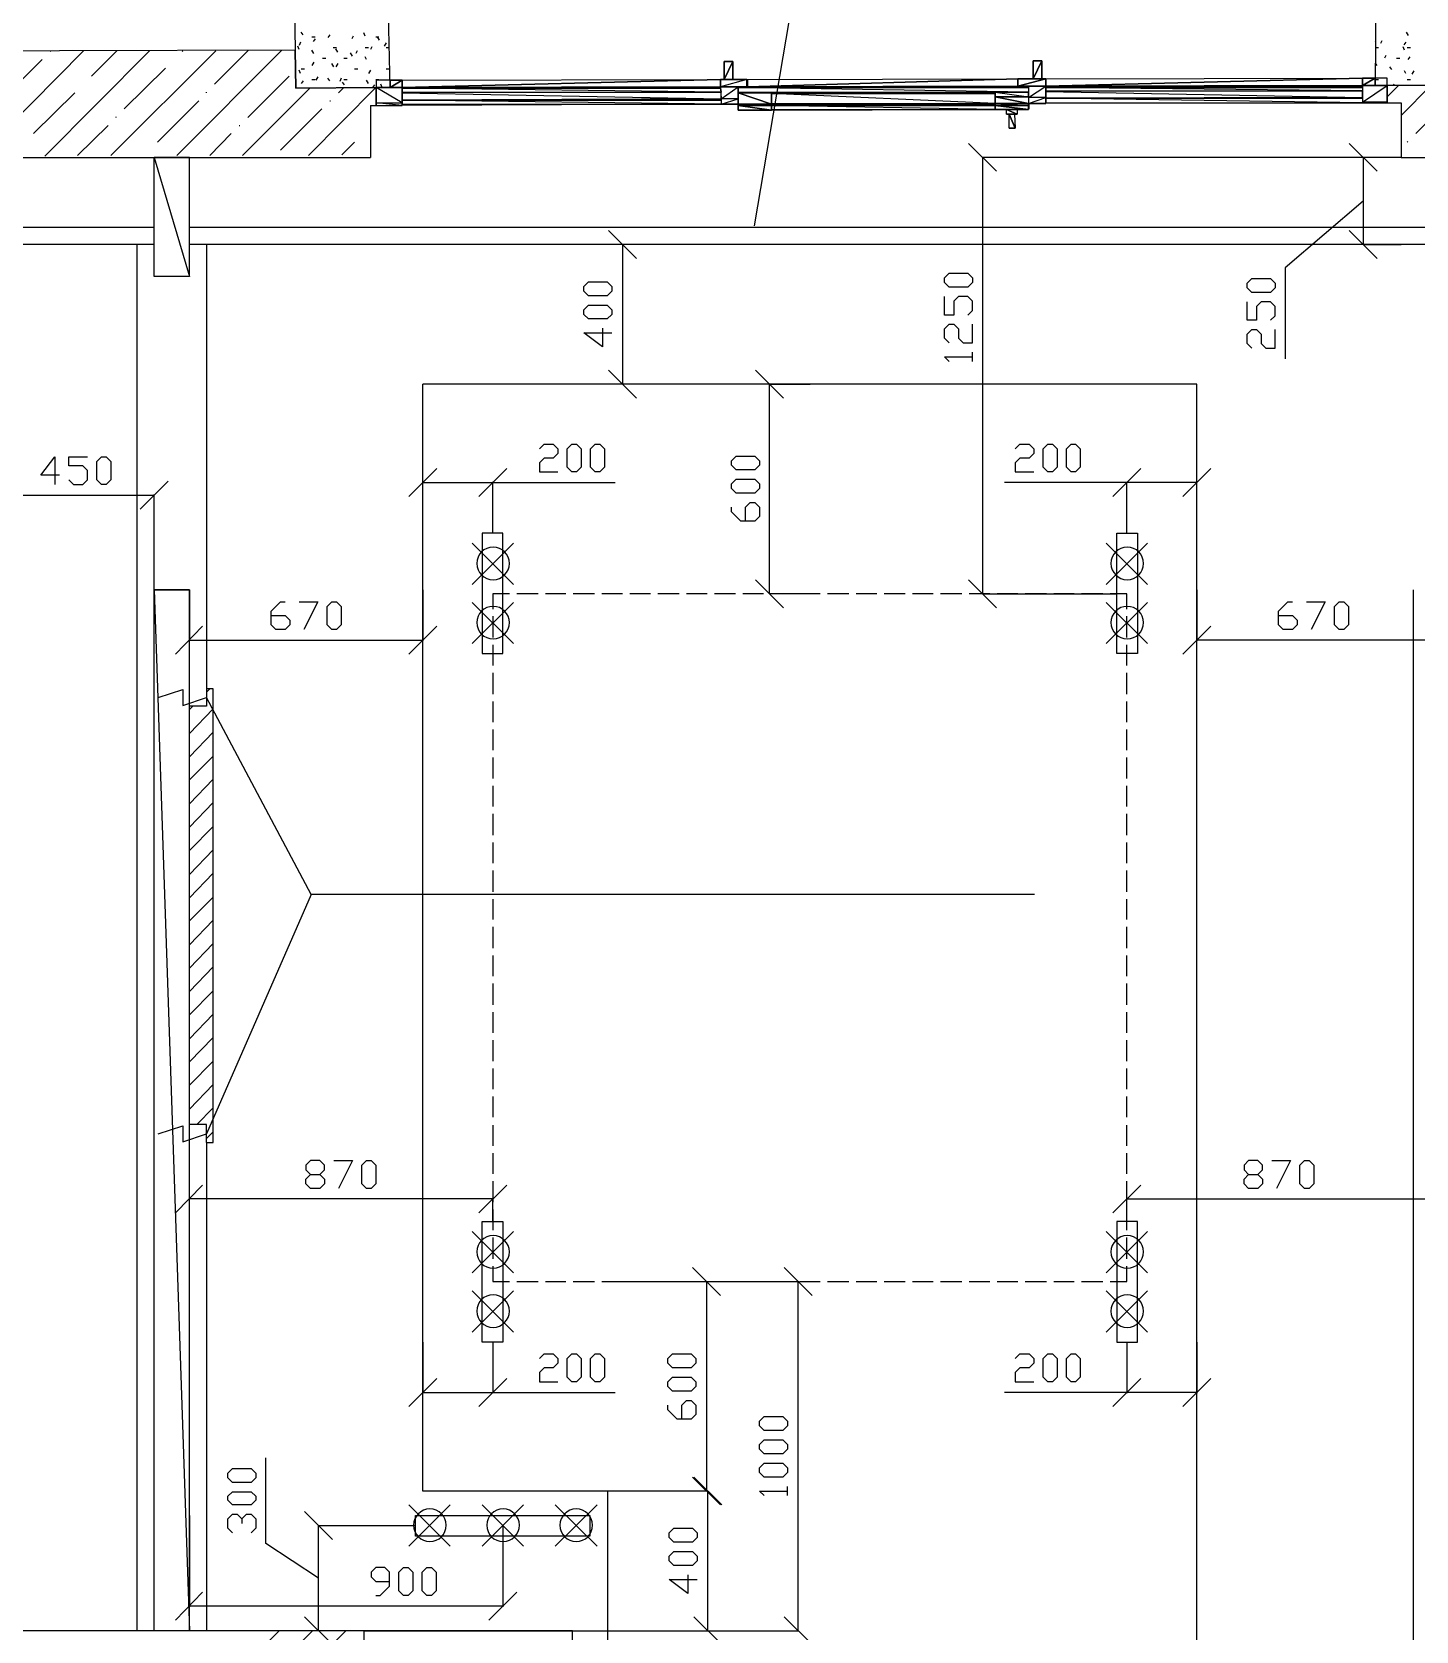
# Model space of a CAD drawing. Extents: x -3 to 1587, y 0 to 1122.
# Drawn here: x 536.2 to 869, y 522.3 to 907 of the extents above; entities that cross this region are included whole.
import ezdxf

# ---------------------------------------------------------------- set-up
doc = ezdxf.new("R2010")
doc.units = 0
doc.layers.add('Page_1', color=7, linetype='CONTINUOUS')

msp = doc.modelspace()

# ---------------------------------------------------------------- linework, layer by layer
at = {"layer": 'Page_1', "color": 7}
for points in [[(621.44, 935.9967), (615.52, 935.9967), (615.36, 941.9167), (598.88, 941.9167), (599.52, 902.5567), (599.68, 893.4367), (619.04, 893.5967), (622.4, 893.5967)], [(859.52, 935.6767), (859.2, 894.0767), (862.08, 894.0767), (883.52, 894.2367), (883.52, 903.1967), (883.2, 941.5967), (864.32, 941.5967), (864.32, 935.6767)], [(704.8, 895.5167), (704.8, 899.8367), (702.72, 899.8367), (702.72, 895.5167)], [(779.04, 899.9967), (776.96, 899.9967), (776.96, 895.6767), (779.04, 895.6767)], [(625.28, 895.3567), (619.04, 895.3567), (619.04, 893.5967), (625.28, 893.5967)], [(619.04, 889.2767), (625.28, 889.2767), (625.28, 893.5967), (619.04, 893.5967)], [(625.28, 890.5567), (701.92, 890.8767), (701.92, 892.4767), (625.28, 892.3167)], [(708.16, 895.5167), (701.76, 895.5167), (701.76, 893.7567), (708.32, 893.7567)], [(701.92, 889.5967), (706.08, 889.5967), (706.08, 893.7567), (701.76, 893.7567)], [(780, 895.6767), (773.28, 895.6767), (773.28, 893.9167), (780, 893.9167)], [(775.84, 889.7567), (780, 889.7567), (780, 893.9167), (775.84, 893.9167)], [(780, 891.0367), (856.16, 891.1967), (856.16, 892.7967), (780, 892.6367)], [(862.08, 895.8367), (856.16, 895.8367), (856.16, 894.0767), (862.08, 894.0767)], [(856.16, 889.9167), (862.08, 889.9167), (862.08, 894.0767), (856.16, 894.0767)], [(773.12, 887.1967), (770.56, 887.1967), (770.56, 888.3167), (773.12, 888.3167)], [(644.48, 786.3967), (644.48, 757.4367), (649.44, 757.4367), (649.44, 786.3967)], [(802.08, 786.3967), (802.08, 757.4367), (797.12, 757.4367), (797.12, 786.3967)], [(644.48, 591.8367), (644.48, 620.7967), (649.44, 620.7967), (649.44, 591.8367)], [(802.08, 591.8367), (802.08, 620.7967), (797.12, 620.7967), (797.12, 591.8367)], [(628.48, 550.0767), (670.4, 550.0767), (670.4, 545.1167), (628.48, 545.1167)]]:
    msp.add_lwpolyline(points, close=True, dxfattribs=at)
for points in [[(719.84, 919.0367), (709.92, 860.3167)], [(599.52, 902.5567), (486.08, 902.2367)], [(619.04, 893.5967), (599.68, 893.4367), (599.52, 902.5567)], [(883.52, 903.1967), (883.52, 894.2367), (862.08, 894.0767)], [(617.6, 889.2767), (619.04, 889.2767), (619.04, 893.5967)], [(625.28, 895.3567), (701.76, 895.5167)], [(701.76, 893.7567), (625.28, 893.5967)], [(701.76, 893.7567), (625.28, 893.5967)], [(708.16, 895.5167), (773.28, 895.6767)], [(773.28, 893.9167), (708.32, 893.7567)], [(780, 895.6767), (856.16, 895.8367)], [(856.16, 894.0767), (780, 893.9167)], [(856.16, 894.0767), (780, 893.9167)], [(862.08, 894.0767), (862.08, 889.9167), (865.44, 889.9167)], [(617.6, 889.2767), (617.6, 876.7967)], [(701.92, 889.5967), (625.28, 889.2767)], [(856.16, 889.9167), (780, 889.7567)], [(865.44, 889.9167), (865.44, 876.7967)], [(772.48, 887.1967), (772.64, 883.8367), (771.2, 883.8367), (771.2, 887.1967)], [(469.44, 876.7967), (617.6, 876.7967)], [(565.6, 848.1567), (565.6, 876.7967)], [(574.08, 848.1567), (574.08, 876.7967)], [(865.44, 876.7967), (880.96, 876.7967)], [(565.6, 855.8367), (353.12, 855.8367)], [(872.48, 855.8367), (574.08, 855.8367)], [(574.08, 848.1567), (565.6, 848.1567)], [(816.32, 822.2367), (630.24, 822.2367)], [(630.24, 555.9967), (630.24, 822.2367)], [(816.32, 421.5967), (816.32, 822.2367)], [(652, 774.0767), (642.08, 783.9967)], [(642.08, 774.0767), (652, 783.9967)], [(794.56, 774.0767), (804.48, 783.9967)], [(804.48, 774.0767), (794.56, 783.9967)], [(565.6, 522.3967), (565.6, 772.7967)], [(565.6, 772.7967), (574.08, 772.7967)], [(574.08, 522.3967), (574.08, 772.7967)], [(652, 769.7567), (642.08, 759.8367)], [(642.08, 769.7567), (652, 759.8367)], [(794.56, 769.7567), (804.48, 759.8367)], [(804.48, 769.7567), (794.56, 759.8367)], [(578.24, 748.9567), (578.24, 744.7967), (574.08, 744.7967)], [(578.24, 639.8367), (579.84, 639.8367), (579.84, 748.9567), (578.24, 748.9567)], [(777.28, 699.5167), (603.36, 699.5167), (578.24, 746.8767)], [(603.36, 699.5167), (578.24, 641.9167)], [(578.24, 644.1567), (574.08, 644.1567)], [(578.24, 639.8367), (578.24, 644.1567)], [(652, 608.4767), (642.08, 618.3967)], [(642.08, 608.4767), (652, 618.3967)], [(794.56, 608.4767), (804.48, 618.3967)], [(804.48, 608.4767), (794.56, 618.3967)], [(652, 604.1567), (642.08, 594.2367)], [(642.08, 604.1567), (652, 594.2367)], [(794.56, 604.1567), (804.48, 594.2367)], [(804.48, 604.1567), (794.56, 594.2367)], [(816.32, 421.5967), (674.72, 421.5967), (674.72, 555.9967), (630.24, 555.9967)], [(636.8, 542.7167), (626.88, 552.6367)], [(636.8, 552.6367), (626.88, 542.7167)], [(644.48, 542.7167), (654.4, 552.6367)], [(644.48, 552.6367), (654.4, 542.7167)], [(662.08, 542.7167), (672.16, 552.6367)], [(662.08, 552.6367), (672.16, 542.7167)], [(616, 522.3967), (351.2, 522.3967)], [(616, 522.3967), (616, 362.8767)]]:
    msp.add_lwpolyline(points, dxfattribs=at)
at = {"layer": 'Page_1', "color": 1}
for points in [[(600.8, 904.4767), (600.48, 903.6767)], [(600.8, 904.4767), (600.48, 903.6767)], [(601.44, 906.2367), (600.96, 906.8767)], [(601.44, 906.2367), (600.96, 906.8767)], [(603.52, 905.7567), (604.32, 905.7567)], [(603.52, 905.7567), (604.32, 905.7567)], [(604.32, 905.2767), (603.84, 904.6367)], [(604.32, 905.2767), (603.84, 904.6367)], [(607.84, 906.2367), (607.36, 905.5967)], [(607.84, 906.2367), (607.36, 905.5967)], [(613.44, 905.9167), (613.12, 905.2767)], [(613.44, 905.9167), (613.12, 905.2767)], [(616.32, 905.9167), (616, 906.7167)], [(616.32, 905.9167), (616, 906.7167)], [(618.88, 905.7567), (619.68, 905.7567)], [(618.88, 905.7567), (619.68, 905.7567)], [(619.84, 904.9567), (619.36, 905.7567)], [(619.84, 904.9567), (619.36, 905.7567)], [(621.44, 904.3167), (620.96, 903.5167)], [(621.44, 904.3167), (620.96, 903.5167)], [(859.36, 904.4767), (859.2, 904.6367)], [(859.36, 904.4767), (859.2, 904.6367)], [(860.8, 904.7967), (860.48, 904.1567)], [(860.8, 904.7967), (860.48, 904.1567)], [(866.56, 904.4767), (866.08, 903.8367)], [(866.56, 904.4767), (866.08, 903.8367)], [(867.2, 906.0767), (866.72, 906.8767)], [(867.2, 906.0767), (866.72, 906.8767)], [(523.52, 877.1167), (548.64, 902.3967)], [(523.52, 877.1167), (548.64, 902.3967)], [(528.8, 890.3967), (538.72, 900.3167)], [(528.8, 890.3967), (538.72, 900.3167)], [(539.36, 877.1167), (564.48, 902.3967)], [(539.36, 877.1167), (564.48, 902.3967)], [(540.64, 902.2367), (540.8, 902.3967)], [(540.64, 902.2367), (540.8, 902.3967)], [(550.56, 896.3167), (556.64, 902.3967)], [(550.56, 896.3167), (556.64, 902.3967)], [(555.2, 877.2767), (580.48, 902.3967)], [(555.2, 877.2767), (580.48, 902.3967)], [(571.04, 877.2767), (596.32, 902.5567)], [(571.04, 877.2767), (596.32, 902.5567)], [(572.32, 902.2367), (572.48, 902.3967)], [(572.32, 902.2367), (572.48, 902.3967)], [(580.16, 894.3967), (588.32, 902.5567)], [(580.16, 894.3967), (588.32, 902.5567)], [(600.48, 902.7167), (600.16, 903.5167)], [(600.48, 902.7167), (600.16, 903.5167)], [(604, 901.7567), (603.52, 902.5567)], [(604, 901.7567), (603.52, 902.5567)], [(606.08, 900.6367), (606.88, 900.6367)], [(606.08, 900.6367), (606.88, 900.6367)], [(608.64, 903.1967), (609.44, 903.1967)], [(608.64, 903.1967), (609.44, 903.1967)], [(609.76, 902.0767), (609.28, 902.8767)], [(609.76, 902.0767), (609.28, 902.8767)], [(611.2, 900.6367), (612, 900.6367)], [(611.2, 900.6367), (612, 900.6367)], [(613.28, 901.1167), (612.8, 901.9167)], [(613.28, 901.1167), (612.8, 901.9167)], [(614.4, 902.3967), (614.08, 901.7567)], [(614.4, 902.3967), (614.08, 901.7567)], [(616.32, 903.1967), (617.12, 903.1967)], [(616.32, 903.1967), (617.12, 903.1967)], [(616.64, 900.3167), (616.32, 900.9567)], [(616.64, 900.3167), (616.32, 900.9567)], [(617.92, 903.3567), (617.6, 902.7167)], [(617.92, 903.3567), (617.6, 902.7167)], [(621.44, 903.1967), (622.24, 903.1967)], [(621.44, 903.1967), (622.24, 903.1967)], [(859.2, 903.1967), (860, 903.1967)], [(859.2, 903.1967), (860, 903.1967)], [(861.76, 901.2767), (861.44, 900.6367)], [(861.76, 901.2767), (861.44, 900.6367)], [(864.32, 900.6367), (865.12, 900.6367)], [(864.32, 900.6367), (865.12, 900.6367)], [(866.24, 902.5567), (865.92, 903.3567)], [(866.24, 902.5567), (865.92, 903.3567)], [(866.88, 903.1967), (867.68, 903.1967)], [(866.88, 903.1967), (867.68, 903.1967)], [(867.52, 900.9567), (867.04, 900.3167)], [(867.52, 900.9567), (867.04, 900.3167)], [(558.4, 888.4767), (568.32, 898.2367)], [(558.4, 888.4767), (568.32, 898.2367)], [(588.16, 886.3967), (598.08, 896.3167)], [(588.16, 886.3967), (598.08, 896.3167)], [(600.8, 896.9567), (600.48, 897.7567)], [(600.8, 896.9567), (600.48, 897.7567)], [(600.96, 898.0767), (601.76, 898.0767)], [(600.96, 898.0767), (601.76, 898.0767)], [(604, 899.6767), (603.52, 898.8767)], [(604, 899.6767), (603.52, 898.8767)], [(608.8, 898.5567), (608.32, 899.3567)], [(608.8, 898.5567), (608.32, 899.3567)], [(609.76, 899.3567), (609.28, 898.5567)], [(609.76, 899.3567), (609.28, 898.5567)], [(613.76, 898.0767), (614.56, 898.0767)], [(613.76, 898.0767), (614.56, 898.0767)], [(617.6, 897.7567), (617.12, 896.9567)], [(617.6, 897.7567), (617.12, 896.9567)], [(621.44, 898.0767), (622.24, 898.0767)], [(621.44, 898.0767), (622.24, 898.0767)], [(859.68, 898.8767), (859.2, 899.5167)], [(859.68, 898.8767), (859.2, 899.5167)], [(863.2, 897.9167), (862.72, 898.5567)], [(863.2, 897.9167), (862.72, 898.5567)], [(866.56, 896.9567), (866.24, 897.5967)], [(866.56, 896.9567), (866.24, 897.5967)], [(868.48, 897.5967), (868, 896.7967)], [(868.48, 897.5967), (868, 896.7967)], [(578.24, 892.3167), (578.24, 892.4767)], [(578.24, 892.3167), (578.24, 892.4767)], [(586.88, 877.2767), (603.04, 893.4367)], [(586.88, 877.2767), (603.04, 893.4367)], [(601.44, 895.1967), (600.96, 894.5567)], [(601.44, 895.1967), (600.96, 894.5567)], [(602.72, 877.2767), (618.88, 893.5967)], [(602.72, 877.2767), (618.88, 893.5967)], [(603.52, 895.5167), (604.32, 895.5167)], [(603.52, 895.5167), (604.32, 895.5167)], [(604.96, 896.1567), (604.48, 895.3567)], [(604.96, 896.1567), (604.48, 895.3567)], [(607.84, 895.1967), (607.36, 895.8367)], [(607.84, 895.1967), (607.36, 895.8367)], [(609.92, 892.3167), (611.04, 893.4367)], [(609.92, 892.3167), (611.04, 893.4367)], [(610.56, 895.8367), (610.24, 895.0367)], [(610.56, 895.8367), (610.24, 895.0367)], [(611.36, 894.2367), (610.88, 894.8767)], [(611.36, 894.2367), (610.88, 894.8767)], [(611.2, 895.5167), (612, 895.5167)], [(611.2, 895.5167), (612, 895.5167)], [(617.12, 894.5567), (616.64, 895.3567)], [(617.12, 894.5567), (616.64, 895.3567)], [(618.56, 894.2367), (618.08, 893.5967)], [(618.56, 894.2367), (618.08, 893.5967)], [(618.88, 895.5167), (619.68, 895.5167)], [(618.88, 895.5167), (619.68, 895.5167)], [(620.48, 893.5967), (620.16, 894.3967)], [(620.48, 893.5967), (620.16, 894.3967)], [(706.08, 889.5967), (706.08, 892.3167), (706.08, 893.7567)], [(775.84, 892.4767), (706.08, 892.3167)], [(714.08, 892.3167), (767.84, 892.4767)], [(775.84, 892.4767), (767.84, 892.4767), (767.84, 888.3167)], [(767.84, 892.4767), (767.84, 888.3167)], [(775.84, 893.9167), (775.84, 892.4767)], [(775.84, 892.4767), (775.84, 889.7567), (775.84, 888.3167)], [(775.84, 892.4767), (775.84, 889.7567)], [(859.2, 895.5167), (860, 895.5167)], [(859.2, 895.5167), (860, 895.5167)], [(862.08, 891.3567), (864.8, 894.0767)], [(862.08, 891.3567), (864.8, 894.0767)], [(863.68, 894.3967), (863.52, 894.0767)], [(863.68, 894.3967), (863.52, 894.0767)], [(865.44, 886.8767), (872.64, 894.0767)], [(865.44, 886.8767), (872.64, 894.0767)], [(866.88, 895.5167), (867.68, 895.5167)], [(866.88, 895.5167), (867.68, 895.5167)], [(536.64, 882.5567), (546.56, 892.3167)], [(536.64, 882.5567), (546.56, 892.3167)], [(566.4, 880.4767), (576.32, 890.3967)], [(566.4, 880.4767), (576.32, 890.3967)], [(607.84, 890.3967), (608, 890.3967)], [(607.84, 890.3967), (608, 890.3967)], [(706.08, 889.5967), (706.08, 888.1567), (714.08, 888.1567), (714.08, 892.3167), (706.08, 892.3167)], [(706.08, 892.3167), (706.08, 889.5967), (706.08, 888.1567)], [(775.84, 889.7567), (706.08, 889.5967)], [(706.08, 889.5967), (706.08, 888.1567)], [(714.08, 892.3167), (714.08, 888.1567)], [(773.12, 888.3167), (775.84, 888.3167), (775.84, 889.7567)], [(868.96, 882.5567), (878.88, 892.3167)], [(868.96, 882.5567), (878.88, 892.3167)], [(556.48, 886.3967), (556.48, 886.5567)], [(556.48, 886.3967), (556.48, 886.5567)], [(596, 878.5567), (605.92, 888.4767)], [(596, 878.5567), (605.92, 888.4767)], [(706.08, 888.1567), (770.56, 888.3167)], [(767.84, 888.3167), (714.08, 888.1567)], [(767.84, 888.3167), (770.56, 888.3167)], [(770.56, 888.3167), (773.12, 888.3167)], [(773.12, 888.3167), (775.84, 888.3167)], [(547.2, 877.2767), (554.56, 884.4767)], [(547.2, 877.2767), (554.56, 884.4767)], [(579.04, 877.2767), (584.16, 882.5567)], [(579.04, 877.2767), (584.16, 882.5567)], [(586.08, 884.4767), (586.24, 884.4767)], [(586.08, 884.4767), (586.24, 884.4767)], [(610.72, 877.4367), (613.76, 880.4767)], [(610.72, 877.4367), (613.76, 880.4767)], [(866.88, 880.4767), (867.04, 880.6367)], [(866.88, 880.4767), (867.04, 880.6367)], [(566.56, 746.8767), (572.48, 748.7967), (572.48, 744.9567), (578.24, 746.8767)], [(578.24, 748.1567), (579.04, 748.9567)], [(574.08, 743.9967), (574.88, 744.7967)], [(574.08, 738.2367), (579.84, 744.1567)], [(574.08, 732.6367), (579.84, 738.5567)], [(574.08, 727.0367), (579.84, 732.7967)], [(574.08, 721.2767), (579.84, 727.1967)], [(574.08, 715.6767), (579.84, 721.5967)], [(574.08, 710.0767), (579.84, 715.8367)], [(574.08, 704.3167), (579.84, 710.2367)], [(574.08, 698.7167), (579.84, 704.6367)], [(574.08, 693.1167), (579.84, 698.8767)], [(574.08, 687.3567), (579.84, 693.2767)], [(574.08, 681.7567), (579.84, 687.6767)], [(574.08, 676.1567), (579.84, 682.0767)], [(574.08, 670.5567), (579.84, 676.3167)], [(574.08, 664.7967), (579.84, 670.7167)], [(574.08, 659.1967), (579.84, 665.1167)], [(574.08, 653.5967), (579.84, 659.3567)], [(574.08, 647.8367), (579.84, 653.7567)], [(575.84, 644.1567), (579.84, 648.1567)], [(566.56, 641.9167), (572.48, 643.8367), (572.48, 639.9967), (578.24, 641.9167)], [(578.24, 640.7967), (579.84, 642.3967)], [(590.72, 517.4367), (595.68, 522.3967)], [(590.72, 501.4367), (611.68, 522.3967)], [(590.72, 517.4367), (595.68, 522.3967)], [(590.72, 501.4367), (611.68, 522.3967)], [(598.08, 516.6367), (603.68, 522.3967)], [(598.08, 516.6367), (603.68, 522.3967)], [(666.24, 522.3967), (616, 522.3967)], [(766.88, 413.1167), (666.24, 413.1167), (666.24, 522.3967)]]:
    msp.add_lwpolyline(points, dxfattribs=at)
for points in [[(570.4, 900.3167)], [(570.4, 900.3167)], [(702.72, 899.8367), (702.72, 895.5167), (702.72, 895.5167)], [(704.8, 899.8367), (704.8, 899.8367), (704.8, 895.5167), (704.8, 899.8367), (704.8, 895.5167), (702.72, 895.5167)], [(702.72, 895.5167), (702.72, 899.8367), (704.8, 899.8367)], [(776.96, 895.6767), (776.96, 895.6767), (776.96, 899.9967), (776.96, 895.6767), (776.96, 899.9967), (776.96, 899.9967)], [(776.96, 899.9967), (776.96, 899.9967), (776.96, 895.6767)], [(779.04, 899.9967), (779.04, 899.9967), (779.04, 895.6767), (779.04, 899.9967), (779.04, 895.6767), (776.96, 895.6767)], [(776.96, 895.6767), (776.96, 899.9967), (779.04, 899.9967)], [(548.64, 894.3967)], [(548.64, 894.3967)], [(619.04, 889.9167), (625.28, 889.9167), (619.04, 893.5967)], [(625.28, 889.9167), (619.04, 893.5967), (625.28, 893.5967)], [(622.4, 895.3567), (622.4, 893.5967), (622.4, 893.5967)], [(622.4, 893.5967), (622.4, 895.3567), (622.4, 895.3567)], [(622.4, 895.3567), (622.4, 895.3567), (622.4, 895.3567), (622.4, 895.3567), (622.4, 893.5967)], [(625.28, 895.3567), (625.28, 895.3567), (625.28, 893.5967), (625.28, 895.3567), (625.28, 893.5967), (622.4, 893.5967)], [(622.4, 893.5967), (622.4, 895.3567), (625.28, 895.3567)], [(701.76, 895.5167), (701.76, 895.5167), (701.76, 893.7567), (701.76, 895.5167), (701.76, 893.7567), (625.28, 893.5967)], [(625.28, 893.5967), (625.28, 895.3567), (701.76, 895.5167)], [(625.28, 894.0767), (625.28, 894.0767), (625.28, 895.3567), (625.28, 894.0767), (625.28, 895.3567), (625.28, 893.5967), (625.28, 894.0767), (625.28, 895.3567), (625.28, 895.3567)], [(701.76, 893.7567), (701.76, 893.5967), (625.28, 893.5967)], [(701.76, 893.5967), (625.28, 893.5967), (701.76, 893.4367)], [(625.28, 893.5967), (701.76, 893.4367), (625.28, 893.4367)], [(625.28, 893.4367), (625.28, 892.4767), (701.92, 892.4767)], [(625.28, 893.4367), (701.76, 893.4367), (701.92, 892.4767)], [(625.28, 892.4767), (701.92, 892.4767), (625.28, 892.3167)], [(701.76, 895.5167), (701.76, 893.7567), (701.76, 893.7567), (701.76, 895.5167), (701.76, 895.5167)], [(701.76, 893.7567), (708.16, 893.7567), (708.16, 895.5167)], [(701.76, 893.7567), (701.76, 895.5167), (708.16, 895.5167)], [(701.92, 890.8767), (706.08, 893.7567), (701.76, 893.7567)], [(706.08, 890.8767), (701.92, 890.8767), (706.08, 893.7567)], [(775.84, 893.9167), (775.84, 893.7567), (706.08, 893.7567)], [(775.84, 893.7567), (706.08, 893.7567), (775.84, 893.5967)], [(706.08, 893.7567), (775.84, 893.5967), (706.08, 893.5967)], [(706.08, 893.5967), (706.08, 892.4767), (775.84, 892.4767)], [(706.08, 893.5967), (775.84, 893.5967), (775.84, 892.4767)], [(706.08, 892.4767), (775.84, 892.4767), (706.08, 892.3167)], [(708.16, 893.7567), (708.16, 895.5167), (708.32, 893.7567)], [(708.16, 895.5167), (708.32, 895.5167), (708.32, 893.9167)], [(773.28, 895.6767), (773.28, 895.6767), (773.28, 893.9167), (773.28, 895.6767), (773.28, 893.9167), (708.32, 893.7567)], [(708.32, 893.7567), (708.32, 895.5167), (773.28, 895.6767)], [(708.32, 895.5167), (708.32, 893.9167), (708.32, 893.7567)], [(708.32, 893.9167), (708.32, 895.5167), (708.32, 895.5167)], [(767.84, 892.4767), (767.84, 892.3167), (714.08, 892.3167)], [(775.84, 892.4767), (767.84, 892.4767), (767.84, 892.4767)], [(775.84, 892.4767), (767.84, 892.4767), (775.84, 891.3567)], [(767.84, 892.4767), (775.84, 891.3567), (767.84, 891.3567)], [(773.28, 893.9167), (773.28, 893.9167), (773.28, 895.6767), (773.28, 893.9167), (773.28, 895.6767), (773.28, 895.6767)], [(773.28, 895.6767), (773.28, 895.6767), (773.28, 893.9167)], [(780, 895.6767), (780, 895.6767), (780, 893.9167), (780, 895.6767), (780, 893.9167), (773.28, 893.9167)], [(773.28, 893.9167), (773.28, 895.6767), (780, 895.6767)], [(780, 891.1967), (775.84, 891.1967), (780, 893.9167)], [(775.84, 891.1967), (780, 893.9167), (775.84, 893.9167)], [(856.16, 895.8367), (856.16, 895.8367), (856.16, 894.0767), (856.16, 895.8367), (856.16, 894.0767), (780, 893.9167)], [(780, 893.9167), (780, 895.6767), (856.16, 895.8367)], [(780, 894.0767), (780, 894.0767), (780, 895.6767), (780, 894.0767), (780, 895.6767), (780, 893.9167), (780, 894.0767), (780, 895.6767), (780, 895.6767)], [(856.16, 894.0767), (856.16, 893.9167), (780, 893.9167)], [(856.16, 893.9167), (780, 893.9167), (856.16, 893.5967)], [(780, 893.9167), (856.16, 893.5967), (780, 893.5967)], [(780, 893.5967), (780, 892.7967), (856.16, 892.7967)], [(780, 893.5967), (856.16, 893.5967), (856.16, 892.7967)], [(780, 892.7967), (856.16, 892.7967), (780, 892.6367)], [(856.16, 895.8367), (856.16, 894.0767), (856.16, 894.0767)], [(859.2, 895.8367), (859.2, 895.8367), (859.2, 894.0767), (859.2, 895.8367), (859.2, 894.0767), (856.16, 894.0767)], [(856.16, 894.0767), (856.16, 895.8367), (859.2, 895.8367)], [(862.08, 890.0767), (856.16, 890.0767), (862.08, 894.0767)], [(856.16, 890.0767), (862.08, 894.0767), (856.16, 894.0767)], [(619.04, 889.2767), (625.28, 889.2767), (619.04, 889.9167)], [(625.28, 889.2767), (619.04, 889.9167), (625.28, 889.9167)], [(701.76, 890.8767), (701.92, 890.5567), (625.28, 890.5567)], [(625.28, 890.5567), (625.28, 889.5967), (701.92, 889.5967)], [(625.28, 890.5567), (701.92, 890.5567), (701.92, 889.5967)], [(625.28, 889.5967), (701.92, 889.5967), (625.28, 889.2767)], [(706.08, 889.5967), (701.92, 889.5967), (706.08, 890.8767)], [(701.92, 889.5967), (706.08, 890.8767), (701.92, 890.8767)], [(706.08, 892.3167), (706.08, 892.3167), (714.08, 892.3167), (706.08, 892.3167), (714.08, 892.3167), (714.08, 892.3167)], [(714.08, 892.3167), (714.08, 892.3167), (706.08, 892.3167)], [(714.08, 889.5967), (714.08, 889.5967), (706.08, 889.5967), (714.08, 889.5967), (706.08, 889.5967), (706.08, 892.3167)], [(706.08, 892.3167), (714.08, 892.3167), (714.08, 889.5967)], [(714.08, 889.5967), (706.08, 889.5967), (706.08, 889.5967)], [(714.08, 889.5967), (706.08, 889.5967), (714.08, 889.2767)], [(706.08, 889.5967), (714.08, 889.2767), (706.08, 889.2767)], [(714.08, 888.1567), (714.08, 888.1567), (706.08, 888.1567), (714.08, 888.1567), (706.08, 888.1567), (706.08, 889.2767)], [(706.08, 889.2767), (714.08, 889.2767), (714.08, 888.1567)], [(767.84, 892.3167), (714.08, 892.3167), (767.84, 892.1567)], [(714.08, 892.3167), (767.84, 892.1567), (714.08, 892.1567)], [(714.08, 892.1567), (714.08, 889.7567), (767.84, 889.7567)], [(714.08, 892.1567), (767.84, 892.1567), (767.84, 889.7567)], [(714.08, 889.7567), (767.84, 889.7567), (714.08, 889.5967)], [(767.84, 889.7567), (767.84, 889.5967), (714.08, 889.5967)], [(767.84, 889.5967), (714.08, 889.5967), (767.84, 889.2767)], [(714.08, 889.5967), (767.84, 889.2767), (714.08, 889.2767)], [(714.08, 889.2767), (714.08, 888.3167), (767.84, 888.3167)], [(714.08, 889.2767), (767.84, 889.2767), (767.84, 888.3167)], [(775.84, 889.7567), (775.84, 889.7567), (767.84, 889.7567), (775.84, 889.7567), (767.84, 889.7567), (767.84, 891.3567)], [(767.84, 891.3567), (775.84, 891.3567), (775.84, 889.7567)], [(775.84, 889.7567), (767.84, 889.7567), (767.84, 889.7567), (775.84, 889.7567), (775.84, 889.7567)], [(775.84, 889.7567), (767.84, 889.7567), (775.84, 889.2767)], [(767.84, 889.7567), (775.84, 889.2767), (767.84, 889.2767)], [(767.84, 889.5967), (767.84, 889.7567)], [(775.84, 888.3167), (775.84, 888.3167), (767.84, 888.3167), (775.84, 888.3167), (767.84, 888.3167), (767.84, 889.2767)], [(767.84, 889.2767), (775.84, 889.2767), (775.84, 888.3167)], [(780, 889.7567), (775.84, 889.7567), (780, 891.1967)], [(775.84, 889.7567), (780, 891.1967), (775.84, 891.1967)], [(856.16, 891.1967), (856.16, 891.0367), (780, 891.0367)], [(780, 891.0367), (780, 889.9167), (856.16, 889.9167)], [(780, 891.0367), (856.16, 891.0367), (856.16, 889.9167)], [(780, 889.9167), (856.16, 889.9167), (780, 889.7567)], [(862.08, 889.9167), (856.16, 889.9167), (862.08, 890.0767)], [(856.16, 889.9167), (862.08, 890.0767), (856.16, 890.0767)], [(856.16, 889.9167), (862.08, 889.9167), (862.08, 889.9167)], [(714.08, 888.3167), (767.84, 888.3167), (714.08, 888.1567)], [(773.12, 888.3167), (770.56, 888.3167), (770.56, 888.3167)], [(773.12, 887.1967), (773.12, 887.1967), (770.56, 887.1967), (773.12, 887.1967), (770.56, 887.1967), (770.56, 888.3167)], [(770.56, 888.3167), (773.12, 888.3167), (773.12, 887.1967)], [(772.48, 887.1967), (771.2, 887.1967), (771.2, 887.1967)], [(772.64, 883.8367), (772.64, 883.8367), (771.2, 883.8367), (772.64, 883.8367), (771.2, 883.8367), (771.2, 887.1967)], [(771.2, 887.1967), (772.48, 887.1967), (772.64, 883.8367)], [(615.84, 882.5567)], [(615.84, 882.5567)], [(564.48, 878.5567)], [(564.48, 878.5567)], [(574.08, 876.7967), (565.6, 876.7967), (574.08, 848.1567)], [(565.6, 876.7967), (574.08, 848.1567), (565.6, 848.1567)], [(574.08, 772.7967), (565.6, 772.7967), (574.08, 522.3967)], [(565.6, 772.7967), (574.08, 522.3967), (565.6, 522.3967)]]:
    msp.add_lwpolyline(points, close=True, dxfattribs=at)
at = {"layer": 'Page_1', "color": 4}
for points in [[(701.92, 892.4767), (625.28, 892.3167), (701.92, 890.8767)], [(856.16, 892.7967), (780, 892.6367), (856.16, 891.1967)], [(780, 892.6367), (856.16, 891.1967), (780, 891.0367)], [(625.28, 892.3167), (701.92, 890.8767), (625.28, 890.5567)]]:
    msp.add_lwpolyline(points, close=True, dxfattribs=at)
at = {"layer": 'Page_1', "color": 5}
for points in [[(768.16, 873.4367), (761.44, 880.1567)], [(859.68, 873.4367), (852.96, 880.1567)], [(865.44, 876.7967), (764.8, 876.7967), (764.8, 771.8367), (797.12, 771.8367)], [(865.44, 876.7967), (856.32, 876.7967), (856.32, 855.8367), (865.44, 855.8367)], [(856.32, 866.2367), (837.6, 850.2367), (837.6, 828.3167)], [(681.6, 852.4767), (674.88, 859.1967)], [(852.96, 859.1967), (859.68, 852.4767)], [(687.36, 855.8367), (678.08, 855.8367)], [(678.24, 855.8367), (678.24, 822.2367)], [(761.28, 838.8767), (762.4, 839.9967), (762.4, 842.2367), (761.28, 843.3567), (759.04, 843.3567), (757.92, 842.2367), (757.92, 838.8767), (755.68, 838.8767), (755.68, 843.3567)], [(834.08, 837.5967), (835.2, 838.7167), (835.2, 840.9567), (834.08, 842.0767), (831.84, 842.0767), (830.72, 840.9567), (830.72, 837.5967), (828.48, 837.5967), (828.48, 842.0767)], [(673.44, 835.6767), (673.44, 831.1967), (668.96, 834.5567), (675.68, 834.5567)], [(756.8, 832.1567), (755.68, 833.2767), (755.68, 835.5167), (756.8, 836.6367), (757.92, 836.6367), (759.04, 835.5167), (759.04, 833.2767), (760.16, 832.1567), (762.4, 832.1567), (762.4, 836.6367)], [(829.6, 830.8767), (828.48, 831.9967), (828.48, 834.2367), (829.6, 835.3567), (830.72, 835.3567), (831.84, 834.2367), (831.84, 831.9967), (832.96, 830.8767), (835.2, 830.8767), (835.2, 835.3567)], [(756.8, 827.6767), (755.68, 828.7967), (762.4, 828.7967)], [(762.4, 827.6767), (762.4, 829.9167)], [(674.88, 825.5967), (681.6, 818.8767)], [(716.96, 818.8767), (710.24, 825.5967)], [(687.36, 822.2367), (678.08, 822.2367)], [(723.36, 771.8367), (713.6, 771.8367), (713.6, 822.2367), (723.36, 822.2367)], [(658.24, 806.7167), (659.36, 807.8367), (661.6, 807.8367), (662.72, 806.7167), (662.72, 805.5967), (661.6, 804.4767), (659.36, 804.4767), (658.24, 803.3567), (658.24, 801.1167), (662.72, 801.1167)], [(772.64, 806.7167), (773.76, 807.8367), (776, 807.8367), (777.12, 806.7167), (777.12, 805.5967), (776, 804.4767), (773.76, 804.4767), (772.64, 803.3567), (772.64, 801.1167), (777.12, 801.1167)], [(542.88, 800.3167), (538.4, 800.3167), (541.76, 804.7967), (541.76, 798.0767)], [(545.12, 799.1967), (546.24, 798.0767), (548.48, 798.0767), (549.6, 799.1967), (549.6, 801.4367), (548.48, 802.5567), (545.12, 802.5567), (545.12, 804.7967), (549.6, 804.7967)], [(633.6, 801.9167), (626.88, 795.1967)], [(643.68, 795.1967), (650.4, 801.9167)], [(802.88, 801.9167), (796.16, 795.1967)], [(812.96, 795.1967), (819.68, 801.9167)], [(562.24, 792.1567), (568.96, 798.8767)], [(630.24, 786.3967), (630.24, 798.7167)], [(630.24, 798.5567), (647.04, 798.5567), (676.48, 798.5567)], [(647.04, 786.3967), (647.04, 798.7167)], [(816.32, 798.5567), (799.52, 798.5567), (770.08, 798.5567)], [(799.52, 786.3967), (799.52, 798.7167)], [(816.32, 786.3967), (816.32, 798.7167)], [(527.84, 795.5167), (565.6, 795.5167)], [(565.6, 772.7967), (565.6, 795.6767)], [(707.84, 789.2767), (707.84, 792.6367), (708.96, 793.7567), (710.08, 793.7567), (711.2, 792.6367), (711.2, 790.3967), (710.08, 789.2767), (706.72, 789.2767), (704.48, 791.5167), (704.48, 792.6367)], [(710.24, 775.1967), (716.96, 768.4767)], [(761.44, 775.1967), (768.16, 768.4767)], [(574.08, 772.7967), (574.08, 760.4767)], [(593.76, 766.5567), (597.12, 766.5567), (598.24, 765.4367), (598.24, 764.3167), (597.12, 763.1967), (594.88, 763.1967), (593.76, 764.3167), (593.76, 767.6767), (596, 769.9167), (597.12, 769.9167)], [(600.48, 769.9167), (604.96, 769.9167), (601.6, 763.1967)], [(630.24, 772.7967), (630.24, 760.4767)], [(647.04, 771.8367), (647.04, 768.1567)], [(651.04, 771.8367), (647.04, 771.8367)], [(657.92, 771.8367), (652.8, 771.8367)], [(664.64, 771.8367), (659.68, 771.8367)], [(671.52, 771.8367), (666.4, 771.8367)], [(678.24, 771.8367), (673.28, 771.8367)], [(684.96, 771.8367), (680, 771.8367)], [(691.84, 771.8367), (686.72, 771.8367)], [(698.56, 771.8367), (693.6, 771.8367)], [(705.44, 771.8367), (700.32, 771.8367)], [(712.16, 771.8367), (707.2, 771.8367)], [(719.04, 771.8367), (713.92, 771.8367)], [(725.76, 771.8367), (720.8, 771.8367)], [(732.64, 771.8367), (727.52, 771.8367)], [(739.36, 771.8367), (734.4, 771.8367)], [(746.24, 771.8367), (741.12, 771.8367)], [(752.96, 771.8367), (748, 771.8367)], [(759.84, 771.8367), (754.72, 771.8367)], [(766.56, 771.8367), (761.6, 771.8367)], [(773.28, 771.8367), (768.32, 771.8367)], [(780.16, 771.8367), (775.04, 771.8367)], [(786.88, 771.8367), (781.92, 771.8367)], [(793.76, 771.8367), (788.64, 771.8367)], [(799.52, 768.1567), (799.52, 771.8367), (795.52, 771.8367)], [(816.32, 772.7967), (816.32, 760.4767)], [(836, 766.5567), (839.36, 766.5567), (840.48, 765.4367), (840.48, 764.3167), (839.36, 763.1967), (837.12, 763.1967), (836, 764.3167), (836, 767.6767), (838.24, 769.9167), (839.36, 769.9167)], [(842.72, 769.9167), (847.2, 769.9167), (843.84, 763.1967)], [(647.04, 766.3967), (647.04, 761.2767)], [(799.52, 761.2767), (799.52, 766.3967)], [(577.28, 763.9967), (570.72, 757.2767)], [(626.88, 757.2767), (633.6, 763.9967)], [(819.68, 763.9967), (812.96, 757.2767)], [(574.08, 760.6367), (630.24, 760.6367)], [(647.04, 759.5167), (647.04, 754.5567)], [(799.52, 754.5567), (799.52, 759.5167)], [(872.48, 760.6367), (816.32, 760.6367)], [(647.04, 752.7967), (647.04, 747.6767)], [(799.52, 747.6767), (799.52, 752.7967)], [(647.04, 745.9167), (647.04, 740.9567)], [(799.52, 740.9567), (799.52, 745.9167)], [(647.04, 739.1967), (647.04, 734.2367)], [(799.52, 734.2367), (799.52, 739.1967)], [(647.04, 732.4767), (647.04, 727.3567)], [(799.52, 727.3567), (799.52, 732.4767)], [(647.04, 725.5967), (647.04, 720.6367)], [(799.52, 720.6367), (799.52, 725.5967)], [(647.04, 718.8767), (647.04, 713.7567)], [(799.52, 713.7567), (799.52, 718.8767)], [(647.04, 711.9967), (647.04, 707.0367)], [(799.52, 707.0367), (799.52, 711.9967)], [(647.04, 705.2767), (647.04, 700.1567)], [(799.52, 700.1567), (799.52, 705.2767)], [(647.04, 698.3967), (647.04, 693.4367)], [(799.52, 693.4367), (799.52, 698.3967)], [(647.04, 691.6767), (647.04, 686.5567)], [(799.52, 686.5567), (799.52, 691.6767)], [(647.04, 684.7967), (647.04, 679.8367)], [(799.52, 679.8367), (799.52, 684.7967)], [(647.04, 678.0767), (647.04, 672.9567)], [(799.52, 672.9567), (799.52, 678.0767)], [(647.04, 671.1967), (647.04, 666.2367)], [(799.52, 666.2367), (799.52, 671.1967)], [(647.04, 664.4767), (647.04, 659.3567)], [(799.52, 659.3567), (799.52, 664.4767)], [(647.04, 657.5967), (647.04, 652.6367)], [(799.52, 652.6367), (799.52, 657.5967)], [(647.04, 650.8767), (647.04, 645.9167)], [(799.52, 645.9167), (799.52, 650.8767)], [(647.04, 643.9967), (647.04, 639.0367)], [(799.52, 639.0367), (799.52, 643.9967)], [(605.44, 632.1567), (606.56, 631.0367), (606.56, 629.9167), (605.44, 628.7967), (603.2, 628.7967), (602.08, 629.9167), (602.08, 631.0367), (603.2, 632.1567), (605.44, 632.1567), (606.56, 633.2767), (606.56, 634.3967), (605.44, 635.5167), (603.2, 635.5167), (602.08, 634.3967), (602.08, 633.2767), (603.2, 632.1567)], [(608.8, 635.5167), (613.28, 635.5167), (609.92, 628.7967)], [(647.04, 637.2767), (647.04, 632.3167)], [(799.52, 632.3167), (799.52, 637.2767)], [(831.04, 632.1567), (832.16, 631.0367), (832.16, 629.9167), (831.04, 628.7967), (828.8, 628.7967), (827.68, 629.9167), (827.68, 631.0367), (828.8, 632.1567), (831.04, 632.1567), (832.16, 633.2767), (832.16, 634.3967), (831.04, 635.5167), (828.8, 635.5167), (827.68, 634.3967), (827.68, 633.2767), (828.8, 632.1567)], [(834.4, 635.5167), (838.88, 635.5167), (835.52, 628.7967)], [(577.28, 629.5967), (570.72, 622.8767)], [(643.68, 622.8767), (650.4, 629.5967)], [(647.04, 630.5567), (647.04, 625.4367)], [(802.88, 629.5967), (796.16, 622.8767)], [(799.52, 625.4367), (799.52, 630.5567)], [(574.08, 620.7967), (574.08, 626.3967)], [(647.04, 626.2367), (574.08, 626.2367)], [(647.04, 620.7967), (647.04, 626.3967)], [(647.04, 623.6767), (647.04, 618.7167)], [(799.52, 620.7967), (799.52, 626.3967)], [(799.52, 626.2367), (872.48, 626.2367)], [(799.52, 618.7167), (799.52, 623.6767)], [(647.04, 616.9567), (647.04, 611.8367)], [(799.52, 611.8367), (799.52, 616.9567)], [(647.04, 610.0767), (647.04, 606.3967), (651.04, 606.3967)], [(701.76, 603.0367), (695.04, 609.7567)], [(723.84, 603.0367), (717.12, 609.7567)], [(795.52, 606.3967), (799.52, 606.3967), (799.52, 610.0767)], [(652.8, 606.3967), (657.92, 606.3967)], [(659.68, 606.3967), (664.64, 606.3967)], [(666.4, 606.3967), (671.52, 606.3967)], [(673.28, 606.3967), (678.24, 606.3967)], [(675.2, 606.3967), (698.4, 606.3967), (698.4, 555.9967), (674.72, 555.9967)], [(675.2, 606.3967), (720.64, 606.3967)], [(680, 606.3967), (684.96, 606.3967)], [(686.72, 606.3967), (691.84, 606.3967)], [(693.6, 606.3967), (698.56, 606.3967)], [(700.32, 606.3967), (705.44, 606.3967)], [(707.2, 606.3967), (712.16, 606.3967)], [(713.92, 606.3967), (719.04, 606.3967)], [(720.48, 522.3967), (720.48, 606.3967)], [(720.8, 606.3967), (725.76, 606.3967)], [(727.52, 606.3967), (732.64, 606.3967)], [(734.4, 606.3967), (739.36, 606.3967)], [(741.12, 606.3967), (746.24, 606.3967)], [(748, 606.3967), (752.96, 606.3967)], [(754.72, 606.3967), (759.84, 606.3967)], [(761.6, 606.3967), (766.56, 606.3967)], [(768.32, 606.3967), (773.28, 606.3967)], [(775.04, 606.3967), (780.16, 606.3967)], [(781.92, 606.3967), (786.88, 606.3967)], [(788.64, 606.3967), (793.76, 606.3967)], [(630.24, 591.8367), (630.24, 579.5167)], [(647.04, 591.8367), (647.04, 579.5167)], [(658.24, 587.8367), (659.36, 588.9567), (661.6, 588.9567), (662.72, 587.8367), (662.72, 586.7167), (661.6, 585.5967), (659.36, 585.5967), (658.24, 584.4767), (658.24, 582.2367), (662.72, 582.2367)], [(772.64, 587.8367), (773.76, 588.9567), (776, 588.9567), (777.12, 587.8367), (777.12, 586.7167), (776, 585.5967), (773.76, 585.5967), (772.64, 584.4767), (772.64, 582.2367), (777.12, 582.2367)], [(799.52, 591.8367), (799.52, 579.5167)], [(816.32, 591.8367), (816.32, 579.5167)], [(633.6, 583.0367), (626.88, 576.3167)], [(643.68, 576.3167), (650.4, 583.0367)], [(802.88, 583.0367), (796.16, 576.3167)], [(812.96, 576.3167), (819.68, 583.0367)], [(630.24, 579.6767), (647.04, 579.6767), (676.48, 579.6767)], [(692.48, 573.2767), (692.48, 576.6367), (693.6, 577.7567), (694.72, 577.7567), (695.84, 576.6367), (695.84, 574.3967), (694.72, 573.2767), (691.36, 573.2767), (689.12, 575.5167), (689.12, 576.6367)], [(816.32, 579.6767), (799.52, 579.6767), (770.08, 579.6767)], [(605.12, 535.0367), (592.48, 543.3567), (592.48, 563.9967)], [(695.04, 559.3567), (701.76, 552.6367)], [(702.08, 552.6367), (695.36, 559.3567)], [(616, 522.3967), (698.72, 522.3967), (698.72, 555.9967), (666.24, 555.9967)], [(712.32, 554.8767), (711.2, 555.9967), (717.92, 555.9967)], [(717.92, 554.8767), (717.92, 557.1167)], [(574.08, 550.0767), (574.08, 528.1567)], [(584.48, 545.9167), (583.36, 547.0367), (583.36, 549.2767), (584.48, 550.3967), (585.6, 550.3967), (586.72, 549.2767), (586.72, 548.1567)], [(586.72, 549.2767), (587.84, 550.3967), (588.96, 550.3967), (590.08, 549.2767), (590.08, 547.0367), (588.96, 545.9167)], [(608.48, 544.3167), (601.76, 551.0367)], [(616, 522.3967), (605.12, 522.3967), (605.12, 547.6767), (628.48, 547.6767)], [(649.44, 547.6767), (649.44, 528.1567)], [(618.88, 530.8767), (620, 530.8767), (622.24, 533.1167), (622.24, 536.4767), (621.12, 537.5967), (618.88, 537.5967), (617.76, 536.4767), (617.76, 535.3567), (618.88, 534.2367), (622.24, 534.2367)], [(693.92, 535.8367), (693.92, 531.3567), (689.44, 534.7167), (696.16, 534.7167)], [(577.28, 531.6767), (570.72, 524.9567)], [(646.08, 524.9567), (652.8, 531.6767)], [(649.44, 528.3167), (574.08, 528.3167)], [(601.76, 525.7567), (608.48, 519.0367)], [(695.36, 525.7567), (702.08, 519.0367)], [(717.12, 525.7567), (723.84, 519.0367)], [(616, 522.3967), (720.64, 522.3967)]]:
    msp.add_lwpolyline(points, dxfattribs=at)
at = {"layer": 'Page_1', "color": 3}
for points in [[(353.12, 859.9967), (565.6, 859.9967)], [(574.08, 859.9967), (872.48, 859.9967)], [(561.44, 855.8367), (561.44, 522.3967)], [(578.24, 855.8367), (578.24, 748.9567)], [(868.32, 772.7967), (868.32, 518.2367)], [(578.24, 639.8367), (578.24, 522.3967)]]:
    msp.add_lwpolyline(points, dxfattribs=at)
at = {"layer": 'Page_1', "color": 5}
for points in [[(675.68, 844.6367), (674.56, 843.5167), (670.08, 843.5167), (668.96, 844.6367), (668.96, 845.7567), (670.08, 846.8767), (674.56, 846.8767), (675.68, 845.7567)], [(762.4, 846.7167), (761.28, 845.5967), (756.8, 845.5967), (755.68, 846.7167), (755.68, 847.8367), (756.8, 848.9567), (761.28, 848.9567), (762.4, 847.8367)], [(835.2, 845.4367), (834.08, 844.3167), (829.6, 844.3167), (828.48, 845.4367), (828.48, 846.5567), (829.6, 847.6767), (834.08, 847.6767), (835.2, 846.5567)], [(675.68, 839.0367), (674.56, 837.9167), (670.08, 837.9167), (668.96, 839.0367), (668.96, 840.1567), (670.08, 841.2767), (674.56, 841.2767), (675.68, 840.1567)], [(666.08, 801.1167), (664.96, 802.2367), (664.96, 806.7167), (666.08, 807.8367), (667.2, 807.8367), (668.32, 806.7167), (668.32, 802.2367), (667.2, 801.1167)], [(671.68, 801.1167), (670.56, 802.2367), (670.56, 806.7167), (671.68, 807.8367), (672.8, 807.8367), (673.92, 806.7167), (673.92, 802.2367), (672.8, 801.1167)], [(780.48, 801.1167), (779.36, 802.2367), (779.36, 806.7167), (780.48, 807.8367), (781.6, 807.8367), (782.72, 806.7167), (782.72, 802.2367), (781.6, 801.1167)], [(786.08, 801.1167), (784.96, 802.2367), (784.96, 806.7167), (786.08, 807.8367), (787.2, 807.8367), (788.32, 806.7167), (788.32, 802.2367), (787.2, 801.1167)], [(552.96, 798.0767), (551.84, 799.1967), (551.84, 803.6767), (552.96, 804.7967), (554.08, 804.7967), (555.2, 803.6767), (555.2, 799.1967), (554.08, 798.0767)], [(711.2, 802.7167), (710.08, 801.5967), (705.6, 801.5967), (704.48, 802.7167), (704.48, 803.8367), (705.6, 804.9567), (710.08, 804.9567), (711.2, 803.8367)], [(711.2, 797.1167), (710.08, 795.9967), (705.6, 795.9967), (704.48, 797.1167), (704.48, 798.2367), (705.6, 799.3567), (710.08, 799.3567), (711.2, 798.2367)], [(608.32, 763.1967), (607.2, 764.3167), (607.2, 768.7967), (608.32, 769.9167), (609.44, 769.9167), (610.56, 768.7967), (610.56, 764.3167), (609.44, 763.1967)], [(850.56, 763.1967), (849.44, 764.3167), (849.44, 768.7967), (850.56, 769.9167), (851.68, 769.9167), (852.8, 768.7967), (852.8, 764.3167), (851.68, 763.1967)], [(616.64, 628.7967), (615.52, 629.9167), (615.52, 634.3967), (616.64, 635.5167), (617.76, 635.5167), (618.88, 634.3967), (618.88, 629.9167), (617.76, 628.7967)], [(842.24, 628.7967), (841.12, 629.9167), (841.12, 634.3967), (842.24, 635.5167), (843.36, 635.5167), (844.48, 634.3967), (844.48, 629.9167), (843.36, 628.7967)], [(666.08, 582.2367), (664.96, 583.3567), (664.96, 587.8367), (666.08, 588.9567), (667.2, 588.9567), (668.32, 587.8367), (668.32, 583.3567), (667.2, 582.2367)], [(671.68, 582.2367), (670.56, 583.3567), (670.56, 587.8367), (671.68, 588.9567), (672.8, 588.9567), (673.92, 587.8367), (673.92, 583.3567), (672.8, 582.2367)], [(695.84, 586.7167), (694.72, 585.5967), (690.24, 585.5967), (689.12, 586.7167), (689.12, 587.8367), (690.24, 588.9567), (694.72, 588.9567), (695.84, 587.8367)], [(780.48, 582.2367), (779.36, 583.3567), (779.36, 587.8367), (780.48, 588.9567), (781.6, 588.9567), (782.72, 587.8367), (782.72, 583.3567), (781.6, 582.2367)], [(786.08, 582.2367), (784.96, 583.3567), (784.96, 587.8367), (786.08, 588.9567), (787.2, 588.9567), (788.32, 587.8367), (788.32, 583.3567), (787.2, 582.2367)], [(695.84, 581.1167), (694.72, 579.9967), (690.24, 579.9967), (689.12, 581.1167), (689.12, 582.2367), (690.24, 583.3567), (694.72, 583.3567), (695.84, 582.2367)], [(717.92, 571.6767), (716.8, 570.5567), (712.32, 570.5567), (711.2, 571.6767), (711.2, 572.7967), (712.32, 573.9167), (716.8, 573.9167), (717.92, 572.7967)], [(717.92, 566.0767), (716.8, 564.9567), (712.32, 564.9567), (711.2, 566.0767), (711.2, 567.1967), (712.32, 568.3167), (716.8, 568.3167), (717.92, 567.1967)], [(717.92, 560.4767), (716.8, 559.3567), (712.32, 559.3567), (711.2, 560.4767), (711.2, 561.5967), (712.32, 562.7167), (716.8, 562.7167), (717.92, 561.5967)], [(590.08, 559.1967), (588.96, 558.0767), (584.48, 558.0767), (583.36, 559.1967), (583.36, 560.3167), (584.48, 561.4367), (588.96, 561.4367), (590.08, 560.3167)], [(590.08, 553.7567), (588.96, 552.6367), (584.48, 552.6367), (583.36, 553.7567), (583.36, 554.7167), (584.48, 555.8367), (588.96, 555.8367), (590.08, 554.7167)], [(696.16, 544.7967), (695.04, 543.6767), (690.56, 543.6767), (689.44, 544.7967), (689.44, 545.9167), (690.56, 547.0367), (695.04, 547.0367), (696.16, 545.9167)], [(696.16, 539.1967), (695.04, 538.0767), (690.56, 538.0767), (689.44, 539.1967), (689.44, 540.3167), (690.56, 541.4367), (695.04, 541.4367), (696.16, 540.3167)], [(625.6, 530.8767), (624.48, 531.9967), (624.48, 536.4767), (625.6, 537.5967), (626.72, 537.5967), (627.84, 536.4767), (627.84, 531.9967), (626.72, 530.8767)], [(631.2, 530.8767), (630.08, 531.9967), (630.08, 536.4767), (631.2, 537.5967), (632.32, 537.5967), (633.44, 536.4767), (633.44, 531.9967), (632.32, 530.8767)]]:
    msp.add_lwpolyline(points, close=True, dxfattribs=at)
at = {"layer": 'Page_1', "color": 1}
msp.add_open_spline([(775.989136, 888.444748), (775.997296, 888.911148), (776.000976, 889.377644), (775.999696, 889.844124)], degree=3, dxfattribs=at)
at = {"layer": 'Page_1', "color": 7}
for points in [[(647.12, 783.0367), (644.95504, 783.0367), (643.2, 781.281628), (643.2, 779.1167)], [(651.04, 779.1167), (651.04, 781.281628), (649.28496, 783.0367), (647.12, 783.0367)], [(799.6, 783.0367), (797.435072, 783.0367), (795.68, 781.281628), (795.68, 779.1167)], [(803.52, 779.1167), (803.52, 781.281628), (801.764928, 783.0367), (799.6, 783.0367)], [(643.2, 779.1167), (643.2, 776.951772), (644.95504, 775.1967), (647.12, 775.1967)], [(647.12, 775.1967), (649.28496, 775.1967), (651.04, 776.951772), (651.04, 779.1167)], [(795.68, 779.1167), (795.68, 776.951772), (797.435072, 775.1967), (799.6, 775.1967)], [(799.6, 775.1967), (801.764928, 775.1967), (803.52, 776.951772), (803.52, 779.1167)], [(647.12, 768.7967), (644.95504, 768.7967), (643.2, 767.041628), (643.2, 764.8767)], [(651.04, 764.8767), (651.04, 767.041628), (649.28496, 768.7967), (647.12, 768.7967)], [(799.6, 768.7967), (797.435072, 768.7967), (795.68, 767.041628), (795.68, 764.8767)], [(803.52, 764.8767), (803.52, 767.041628), (801.764928, 768.7967), (799.6, 768.7967)], [(643.2, 764.8767), (643.2, 762.711772), (644.95504, 760.9567), (647.12, 760.9567)], [(647.12, 760.9567), (649.28496, 760.9567), (651.04, 762.711772), (651.04, 764.8767)], [(795.68, 764.8767), (795.68, 762.711772), (797.435072, 760.9567), (799.6, 760.9567)], [(799.6, 760.9567), (801.764928, 760.9567), (803.52, 762.711772), (803.52, 764.8767)], [(647.12, 617.4367), (644.95504, 617.4367), (643.2, 615.68166), (643.2, 613.5167)], [(651.04, 613.5167), (651.04, 615.68166), (649.28496, 617.4367), (647.12, 617.4367)], [(799.6, 617.4367), (797.435072, 617.4367), (795.68, 615.68166), (795.68, 613.5167)], [(803.52, 613.5167), (803.52, 615.68166), (801.764928, 617.4367), (799.6, 617.4367)], [(643.2, 613.5167), (643.2, 611.35174), (644.95504, 609.5967), (647.12, 609.5967)], [(647.12, 609.5967), (649.28496, 609.5967), (651.04, 611.35174), (651.04, 613.5167)], [(795.68, 613.5167), (795.68, 611.35174), (797.435072, 609.5967), (799.6, 609.5967)], [(799.6, 609.5967), (801.764928, 609.5967), (803.52, 611.35174), (803.52, 613.5167)], [(647.12, 603.1967), (644.95504, 603.1967), (643.2, 601.44166), (643.2, 599.2767)], [(651.04, 599.2767), (651.04, 601.44166), (649.28496, 603.1967), (647.12, 603.1967)], [(799.6, 603.1967), (797.435072, 603.1967), (795.68, 601.44166), (795.68, 599.2767)], [(803.52, 599.2767), (803.52, 601.44166), (801.764928, 603.1967), (799.6, 603.1967)], [(643.2, 599.2767), (643.2, 597.11174), (644.95504, 595.3567), (647.12, 595.3567)], [(647.12, 595.3567), (649.28496, 595.3567), (651.04, 597.11174), (651.04, 599.2767)], [(795.68, 599.2767), (795.68, 597.11174), (797.435072, 595.3567), (799.6, 595.3567)], [(799.6, 595.3567), (801.764928, 595.3567), (803.52, 597.11174), (803.52, 599.2767)], [(631.92, 551.6767), (629.75504, 551.6767), (628, 549.92166), (628, 547.7567)], [(635.84, 547.7567), (635.84, 549.92166), (634.08496, 551.6767), (631.92, 551.6767)], [(649.52, 551.6767), (647.35504, 551.6767), (645.6, 549.92166), (645.6, 547.7567)], [(653.44, 547.7567), (653.44, 549.92166), (651.68496, 551.6767), (649.52, 551.6767)], [(667.12, 551.6767), (664.955072, 551.6767), (663.2, 549.92166), (663.2, 547.7567)], [(671.04, 547.7567), (671.04, 549.92166), (669.284928, 551.6767), (667.12, 551.6767)], [(628, 547.7567), (628, 545.59174), (629.75504, 543.8367), (631.92, 543.8367)], [(631.92, 543.8367), (634.08496, 543.8367), (635.84, 545.59174), (635.84, 547.7567)], [(645.6, 547.7567), (645.6, 545.59174), (647.35504, 543.8367), (649.52, 543.8367)], [(649.52, 543.8367), (651.68496, 543.8367), (653.44, 545.59174), (653.44, 547.7567)], [(663.2, 547.7567), (663.2, 545.59174), (664.955072, 543.8367), (667.12, 543.8367)], [(667.12, 543.8367), (669.284928, 543.8367), (671.04, 545.59174), (671.04, 547.7567)]]:
    msp.add_open_spline(points, degree=3, dxfattribs=at)

doc.saveas('drawing.dxf')
